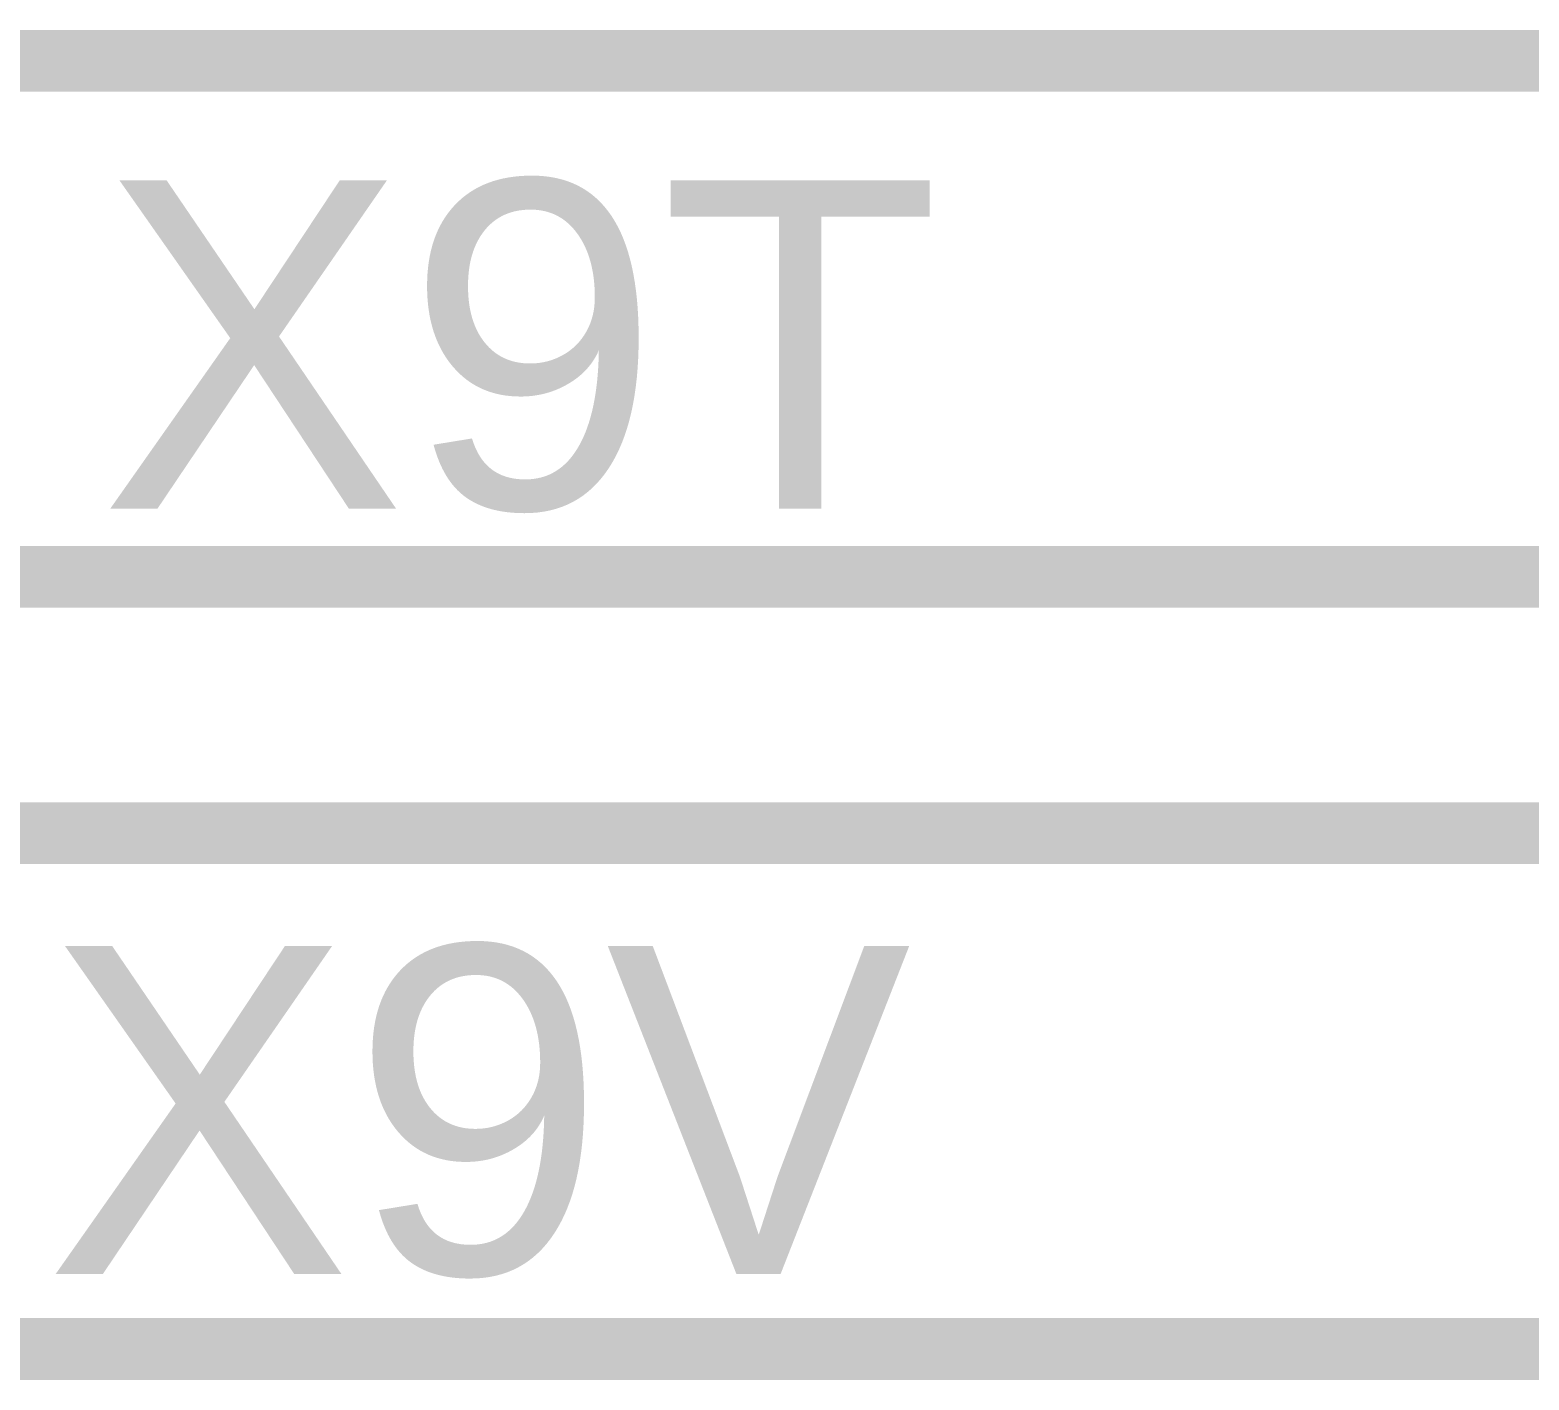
# Model space of a CAD drawing. Header units: millimetres. Extents: x -2024 to 917, y -725 to 13.
# Drawn here: x 617.82 to 625.08, y -382.69 to -376.15 of the extents above; entities that cross this region are included whole.
import ezdxf

# ---------------------------------------------------------------- set-up
doc = ezdxf.new("R2010")
doc.units = ezdxf.units.MM
doc.layers.add('Sheet', color=255, linetype='Continuous')
doc.styles.get("Standard").update_dxf_attribs({"font": 'arial.ttf'})

msp = doc.modelspace()

# ---------------------------------------------------------------- linework, layer by layer
at = {"layer": 'Sheet', "const_width": 0.2997}
for points in [[(617.0146, -376.2989), (641.9902, -376.2989)], [(641.9902, -378.7993), (617.0146, -378.7993)], [(617.0146, -380.0412), (641.9902, -380.0412)], [(641.9902, -382.5416), (617.0146, -382.5416)]]:
    msp.add_lwpolyline(points, dxfattribs=at)

# ---------------------------------------------------------------- texts
at = {"layer": 'Sheet'}
for s, p in [('X9T', (618.1566, -378.4681)), ('X9V', (617.8918, -382.1773))]:
    msp.add_text(s, height=1.58965, dxfattribs=at).set_placement(p)

doc.saveas('drawing.dxf')
